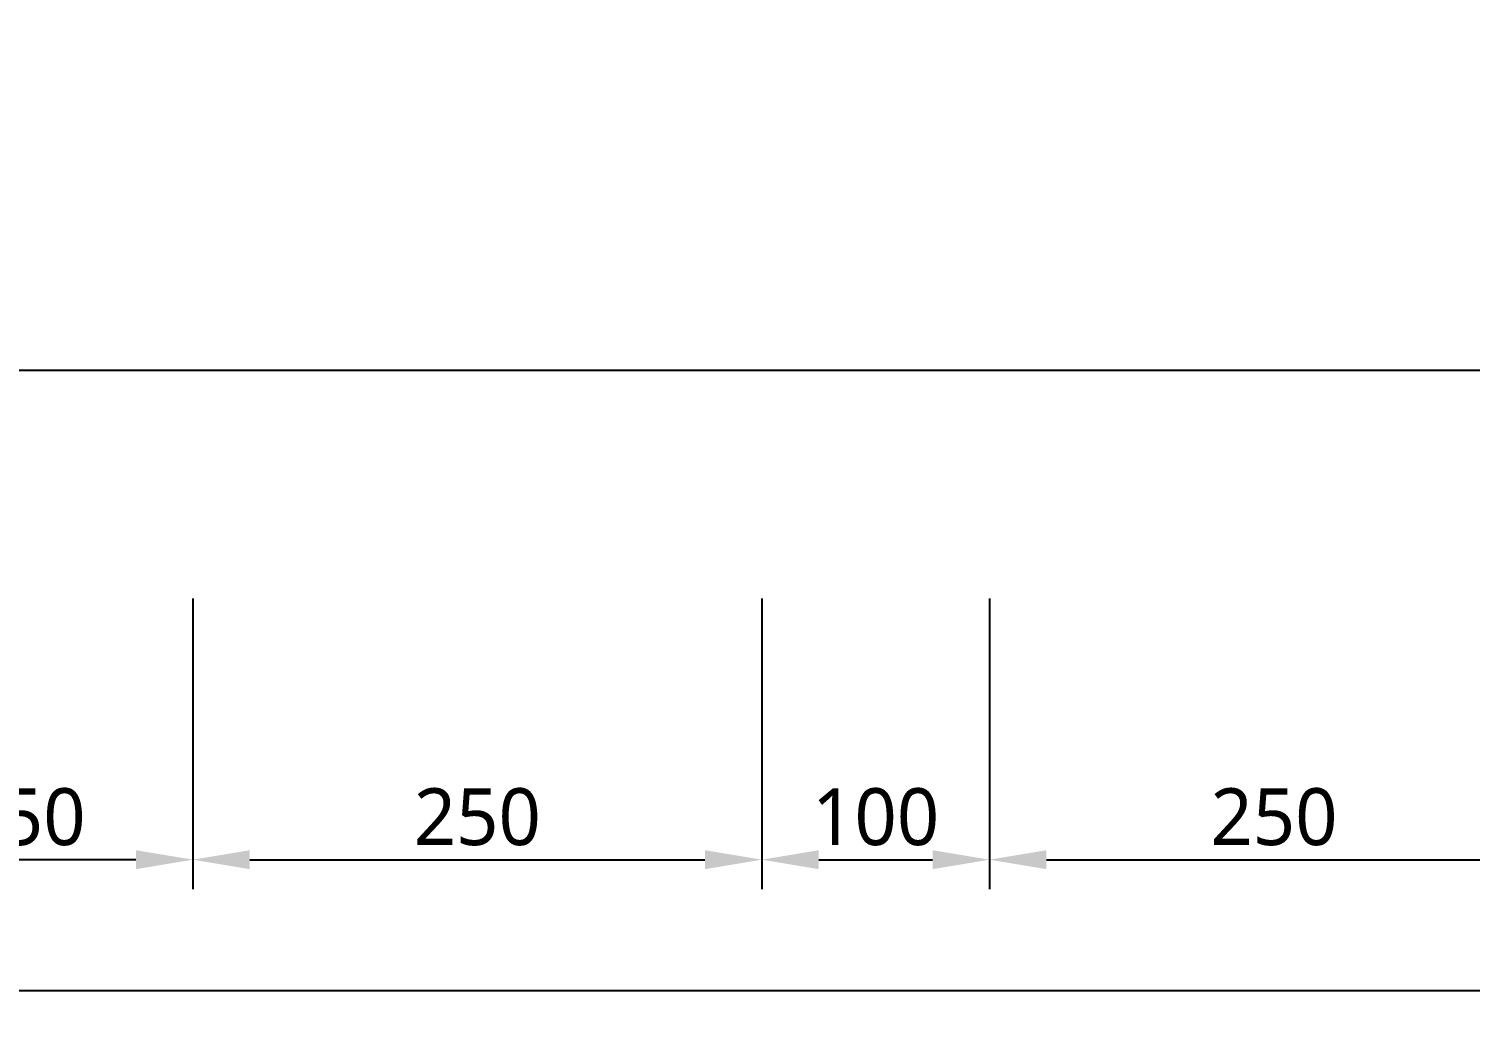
# Model space of a CAD drawing. Header units: millimetres. Extents: x -9013 to 516, y -36629 to 6082.
# Drawn here: x -4070 to -3436, y -32721 to -32285 of the extents above; entities that cross this region are included whole.
import ezdxf

# ---------------------------------------------------------------- set-up
doc = ezdxf.new("R2010")
doc.units = ezdxf.units.MM
doc.header["$LTSCALE"] = 0.05
doc.layers.get('0').update_dxf_attribs({"lineweight": 18})
doc.layers.get('Defpoints').update_dxf_attribs({"color": 140, "lineweight": 18})
doc.layers.add('2CONC', color=4, linetype='Continuous')
doc.styles.add('trebuchet_MS', font='trebuc.ttf')
doc.dimstyles.new('MGP', dxfattribs={"dimtxt": 2.5, "dimasz": 2.5, "dimexe": 1.25, "dimexo": 0.625, "dimtad": 1, "dimdec": 0, "dimtxsty": 'trebuchet_MS', "dimcen": 2.5, "dimclrt": 7, "dimadec": 0, "dimazin": 0, "dimtfac": 1, "dimtdec": 0, "dimtmove": 0, "dimatfit": 3, "dimfxl": 1.148294, "dimfxlon": 1, "dimarcsym": 2})

# ---------------------------------------------------------------- blocks, each defined once
blk = doc.blocks.new('*D673')
at = {"color": 0, "lineweight": -2, "transparency": 16777216}
for p, q in [((-5297.48, -32593.15), (-5297.48, -32720.98)), ((-3182.48, -32593.15), (-3182.48, -32720.98)), ((-5272.48, -32707.98), (-3207.48, -32707.98))]:
    blk.add_line(p, q, dxfattribs=at)
at = {"color": 0, "transparency": 16777216}
for points in [[(-5272.48, -32703.82), (-5272.48, -32712.15), (-5297.48, -32707.98)], [(-3207.48, -32703.82), (-3207.48, -32712.15), (-3182.48, -32707.98)]]:
    blk.add_solid(points, dxfattribs=at)
at = {"layer": 'Defpoints', "color": 0, "transparency": 16777216}
for p in [(-3182.48, -32376), (-5297.48, -32407.8), (-3182.48, -32707.98)]:
    blk.add_point(p, dxfattribs=at)
at = {"color": 7, "transparency": 16777216, "insert": (-4239.98, -32689.26), "char_height": 25, "attachment_point": 5, "style": 'trebuchet_MS'}
blk.add_mtext('2115', dxfattribs=at)
blk = doc.blocks.new('*D696')
at = {"color": 0, "lineweight": -2, "transparency": 16777216}
for p, q in [((-3997.48, -32535.62), (-3997.48, -32663.45)), ((-3747.48, -32535.62), (-3747.48, -32663.45)), ((-3972.48, -32650.45), (-3772.48, -32650.45))]:
    blk.add_line(p, q, dxfattribs=at)
at = {"color": 0, "transparency": 16777216}
for points in [[(-3972.48, -32646.28), (-3972.48, -32654.62), (-3997.48, -32650.45)], [(-3772.48, -32646.28), (-3772.48, -32654.62), (-3747.48, -32650.45)]]:
    blk.add_solid(points, dxfattribs=at)
at = {"layer": 'Defpoints', "color": 0, "transparency": 16777216}
for p in [(-3997.48, -32285.31), (-3747.48, -32285.31), (-3747.48, -32650.45)]:
    blk.add_point(p, dxfattribs=at)
at = {"color": 7, "transparency": 16777216, "insert": (-3872.48, -32631.73), "char_height": 25, "attachment_point": 5, "style": 'trebuchet_MS'}
blk.add_mtext('250', dxfattribs=at)
blk = doc.blocks.new('*D697')
at = {"color": 0, "lineweight": -2, "transparency": 16777216}
for p, q in [((-3747.48, -32535.62), (-3747.48, -32663.45)), ((-3647.48, -32535.62), (-3647.48, -32663.45)), ((-3722.48, -32650.45), (-3672.48, -32650.45))]:
    blk.add_line(p, q, dxfattribs=at)
at = {"color": 0, "transparency": 16777216}
for points in [[(-3722.48, -32646.28), (-3722.48, -32654.62), (-3747.48, -32650.45)], [(-3672.48, -32646.28), (-3672.48, -32654.62), (-3647.48, -32650.45)]]:
    blk.add_solid(points, dxfattribs=at)
at = {"layer": 'Defpoints', "color": 0, "transparency": 16777216}
for p in [(-3747.48, -32285.31), (-3647.48, -32285.31), (-3647.48, -32650.45)]:
    blk.add_point(p, dxfattribs=at)
at = {"color": 7, "transparency": 16777216, "insert": (-3697.48, -32631.73), "char_height": 25, "attachment_point": 5, "style": 'trebuchet_MS'}
blk.add_mtext('100', dxfattribs=at)
blk = doc.blocks.new('*D698')
at = {"color": 0, "lineweight": -2, "transparency": 16777216}
for p, q in [((-3647.48, -32535.62), (-3647.48, -32663.45)), ((-3397.48, -32535.62), (-3397.48, -32663.45)), ((-3622.48, -32650.45), (-3422.48, -32650.45))]:
    blk.add_line(p, q, dxfattribs=at)
at = {"color": 0, "transparency": 16777216}
for points in [[(-3622.48, -32646.28), (-3622.48, -32654.62), (-3647.48, -32650.45)], [(-3422.48, -32646.28), (-3422.48, -32654.62), (-3397.48, -32650.45)]]:
    blk.add_solid(points, dxfattribs=at)
at = {"layer": 'Defpoints', "color": 0, "transparency": 16777216}
for p in [(-3647.48, -32285.31), (-3397.48, -32285.31), (-3397.48, -32650.45)]:
    blk.add_point(p, dxfattribs=at)
at = {"color": 7, "transparency": 16777216, "insert": (-3522.48, -32631.73), "char_height": 25, "attachment_point": 5, "style": 'trebuchet_MS'}
blk.add_mtext('250', dxfattribs=at)
blk = doc.blocks.new('*D702')
at = {"color": 0, "lineweight": -2, "transparency": 16777216}
for p, q in [((-4147.48, -32535.62), (-4147.48, -32663.45)), ((-3997.48, -32549.46), (-3997.48, -32663.45)), ((-4022.48, -32650.45), (-4122.48, -32650.45))]:
    blk.add_line(p, q, dxfattribs=at)
at = {"color": 0, "transparency": 16777216}
for points in [[(-4122.48, -32646.28), (-4122.48, -32654.62), (-4147.48, -32650.45)], [(-4022.48, -32646.28), (-4022.48, -32654.62), (-3997.48, -32650.45)]]:
    blk.add_solid(points, dxfattribs=at)
at = {"layer": 'Defpoints', "color": 0, "transparency": 16777216}
for p in [(-4147.48, -32391.78), (-3997.48, -32543.46), (-4147.48, -32650.45)]:
    blk.add_point(p, dxfattribs=at)
at = {"color": 7, "transparency": 16777216, "insert": (-4072.48, -32631.73), "char_height": 25, "attachment_point": 5, "style": 'trebuchet_MS'}
blk.add_mtext('150', dxfattribs=at)

msp = doc.modelspace()

# ---------------------------------------------------------------- linework, layer by layer
at = {"layer": '2CONC', "lineweight": -3}
msp.add_line((-5297.48, -32435.31), (-3182.48, -32435.31), dxfattribs=at)

# ---------------------------------------------------------------- dimensions: what is measured, and where the dimension line sits
for base, p1, p2, picture, middle in [((-3747.48, -32650.45), (-3997.48, -32285.31), (-3747.48, -32285.31), '*D696', (-3872.48, -32631.73)), ((-3647.48, -32650.45), (-3747.48, -32285.31), (-3647.48, -32285.31), '*D697', (-3697.48, -32631.73)), ((-3397.48, -32650.45), (-3647.48, -32285.31), (-3397.48, -32285.31), '*D698', (-3522.48, -32631.73)), ((-3182.48, -32707.98), (-5297.48, -32407.8), (-3182.48, -32376), '*D673', (-4239.98, -32689.26)), ((-4147.48, -32650.45), (-3997.48, -32543.46), (-4147.48, -32391.78), '*D702', (-4072.48, -32631.73))]:
    dim = msp.add_linear_dim(base=base, p1=p1, p2=p2, dimstyle='MGP', override={"dimscale": 100, "dimtxt": 0.25, "dimasz": 0.25, "dimexe": 0.13, "dimexo": 0.06, "dimgap": 0.06, "dimarcsym": 1})
    dim.commit()
    dim.dimension.update_dxf_attribs({"geometry": picture, "text_midpoint": middle})

doc.saveas('drawing.dxf')
